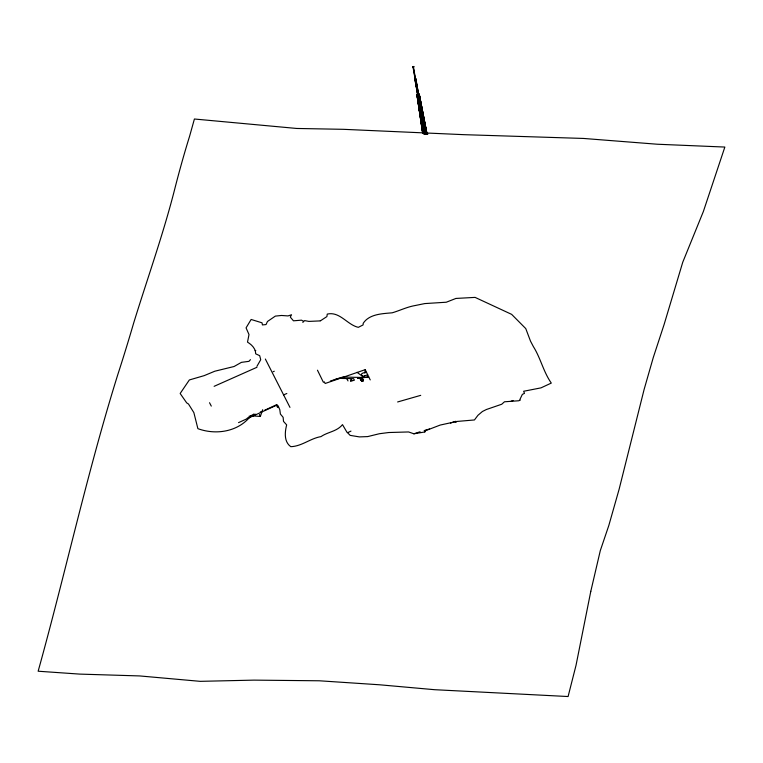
<?xml version="1.0" encoding="UTF-8"?>
<svg xmlns="http://www.w3.org/2000/svg" width="763" height="763" viewBox="0 0 763 763"><rect width="100%" height="100%" fill="white"/><g stroke="black" fill="none" stroke-linecap="round" stroke-linejoin="round"><path stroke-width="1.14" d="M334.194 379.716L342.768 377.065L364.237 377.504L364.447 375.882M364.819 372.964L365.219 369.664L325.152 383.493L324.313 381.853L323.398 382.292L317.465 370.189M413.613 67.125C413.136 65.17 412.659 68.47 413.756 66.705M413.184 66.677L413.155 67.22M413.699 66.963L412.993 66.867M414.929 79.133L417.704 94.927L414.881 79.238L415.654 79.447M422.692 133.401L416.932 94.755L418.057 93.849L419.278 94.45L427.051 134.04M415.854 78.942L418.62 94.726L415.854 78.942L415.282 78.913M427.003 134.393L419.278 94.45M248.919 416.36L250.913 415.749L260.336 416.455L262.672 409.712M319.916 320.908L308.872 321.404L304.59 320.603L302.816 322.406M357.895 378.372L358.095 377.761L359.039 378.257M256.95 366.288L260.727 359.707L259.687 355.672L255.691 353.822C255.805 348.662 251.628 344.58 247.508 342.139L248.996 334.547L246.067 327.861L251.132 319.468L262.043 322.825L262.415 324.924L266.039 324.561L267.451 321.5L275.357 316.101L281.49 315.472L288.004 315.92L291.561 314.747L290.274 317.074L293.459 320.813L301.519 320.174L303.474 321.252M350.97 431.105L347.566 432.716L350.15 435.368L359.402 436.903L367.68 436.589L379.345 433.737L388.72 432.526L408.596 431.953L413.88 433.804L424.753 431.972L425.802 430.58L440.213 425.058L456.665 421.472L474.443 419.955L477.962 415.282L482.416 411.495L486.384 409.512L501.739 404.237L504.467 401.786L518.726 400.766L520.356 400.05L519.927 399.411L522.369 394.376L524.486 393.365L523.647 391.266L540.996 387.862L551.296 383.083C543.351 371.762 540.681 358.181 533.327 346.516L530.504 341.128L525.764 328.586L511.649 314.366L475.082 297.389L455.94 298.438L446.288 302.224L424.772 303.579L415.234 305.524C407.213 306.869 399.946 310.522 392.249 312.801C382.225 313.717 369.302 313.984 363.207 323.302L363.093 324.924L358.324 327.337C347.289 324.876 339.793 311.17 327.26 314.098L326.898 316.578L320.298 320.908M264.427 410.36L276.387 404.8L277.56 407.461L278.609 407.013M250.455 359.65L248.967 361.338L241.413 362.358L234.088 366.507L214.804 371.219L204.169 375.644L189.348 379.955L180.163 393.489L186.687 402.874L188.49 404.018L193.859 412.611L197.884 428.663C216.206 435.368 238.571 431.734 250.97 415.692M413.584 67.211L413.737 66.639M415.253 79.075L416.016 79.085M417.79 94.316L416.979 94.946L422.616 132.562M251.027 415.701L254.079 413.956M252.791 415.845L255.681 414.195M358.438 378.419L359.011 378.105L357.876 378.21L358.438 378.467M238.533 422.635L277.389 404.857M256.959 367.28L214.126 386.326M273.154 371.743L274.279 371.228M283.483 394.938L286.831 393.508M426.631 133.945L427.194 133.878M255.185 350.646L255.786 350.436M511.115 401.214L513.098 400.508M413.88 433.804L420.089 431.763M450.466 423.064L455.625 421.367L456.007 421.786M366.536 372.373C359.697 372.754 360.508 375.558 364.237 377.504L356.989 372.334M362.73 376.436L367.718 374.833M418.496 94.288L419.221 94.259L426.956 133.697M330.369 381.004L338.953 378.391L353.622 378.667L354.385 380.174L350.484 381.357M346.927 378.734L347.909 378.562M359.936 378.314L362.082 377.666L362.902 379.278L360.823 379.955L359.936 378.314L361.757 381.405L363.341 380.928L361.815 377.943M359.755 378.114L362.139 377.971M361.939 378.181L360.069 378.562M362.778 379.039L360.699 379.716L362.52 379.316M362.635 379.554L360.765 379.936M361.652 381.099L363.178 380.632M260.307 412.01L262.062 411.476M361.633 381.166L363.217 380.689M247.222 418.153L249.1 417.58M397.628 401.967L420.718 395.348M425.296 430.122L429.569 429.025M413.222 66.763L413.727 66.782M415.625 79.6L414.862 79.333M365.229 369.702L368.748 376.96L364.237 377.504L368.748 376.96L370.236 379.898M358.124 377.914L358.829 377.847M350.961 379.974L351.657 379.907M347.756 432.487L347.127 432.526L342.492 424.629C336.922 431.591 327.794 431.858 320.985 436.617C310.303 438.401 301.814 446.307 290.817 446.679C283.826 441.815 284.828 432.106 286.659 424.886L283.512 421.405L283.13 417.323L280.393 414.042L279.802 409.693L277.999 405.649L275.815 405.468M425.315 133.897L426.918 133.83M417.847 95.375L416.932 94.755M209.529 402.73L211.294 406.107M362.015 377.723L362.845 379.345M346.946 378.849L348.004 380.918M265.352 359.03L289.969 407.394M259.449 414.5L260.336 416.455M424.238 430.399L424.857 431.944M455.625 421.367L455.95 422.33M419.097 94.097L426.727 133.401M419.364 95.995L426.603 133.668M418.897 93.963L426.593 134.317M419.183 96.176L419.612 98.465M420.041 100.754L421.119 106.486M418.649 93.878L426.145 134.164M418.362 93.839L425.63 134.088M418.057 93.849L425.077 134.116M418.372 94.24L413.279 66.476M413.155 66.495L424.533 134.231M412.955 66.6L417.828 94.965M417.475 94.03L424.028 134.431M417.237 94.183L423.417 133.544M417.304 95.241L417.666 97.54M418.019 99.848L419.269 107.898M419.631 110.196L419.984 112.495M420.337 114.803L420.88 118.255M421.233 120.554L421.586 122.853M421.949 125.151L422.301 127.45M417.065 94.354L422.931 132.705M417.113 95.108L422.855 132.981M416.96 94.555L422.74 133.048M424.199 133.544A3.243 2.06 -9.8 0 1 427.871 134.04M590.791 591.344L576.027 665.317L568.092 696.533L434.576 689.695L379.688 684.793L319.363 680.787L254.031 680.129L200.202 681.34L139.639 675.932L79.686 674.101L38.15 671.221C65.561 572.584 87.249 472.345 117.798 374.604A1559.114 348.805 -88.9 0 0 133.687 322.978C147.24 278.981 162.777 235.595 174.241 190.988A777.278 173.716 -88.9 0 1 189.596 136.243L194.412 119.009L296.721 128.461L343.445 129.319L463.627 134.66L583.542 138.446L657.239 144.226L724.85 147.059L703.372 211.485L682.751 262.224L664.115 324.475L653.281 357.523L644.106 389.492L619.108 489.293L608.817 525.488L600.3 550.619L590.791 591.344M350.98 380.088L350.751 380.537L351.886 380.432L350.98 380.088"/></g></svg>
